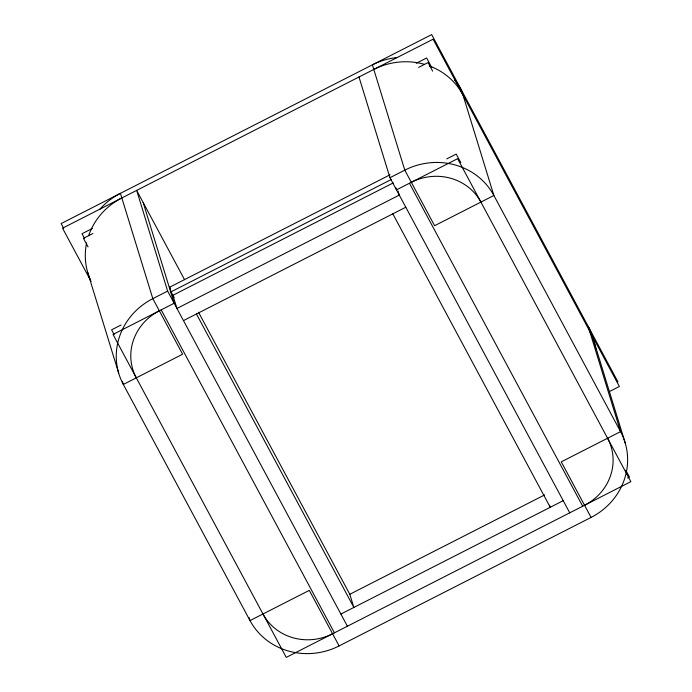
<?xml version="1.0" encoding="UTF-8"?>
<svg xmlns="http://www.w3.org/2000/svg" width="692" height="692" viewBox="0 0 692 692"><rect width="100%" height="100%" fill="white"/><g stroke="black" fill="none" stroke-linecap="round" stroke-linejoin="round"><path stroke-width="1.04" d="M92.425 228.429L82.037 233.723L84.588 238.489M416.255 63.275L426.644 57.972L431.747 67.505M92.901 233.515L83.455 238.333L88.057 246.906M418.617 67.401L428.063 62.583L432.656 71.155M174.099 297.525L171.036 291.825L169.618 287.215L390.02 174.808M184.574 279.715L136.653 190.395L167.637 291.098L152.82 298.65A66.674 62.929 -17.1 0 0 123.332 384.458L250.011 620.603A66.674 62.929 -17.1 0 0 339.106 645.93L591.072 517.426A66.674 62.929 -17.1 0 0 620.551 431.626L588.157 326.313A66.674 62.929 -17.1 0 1 592.828 337.739M569.732 512.833L389.959 177.706L404.785 170.145A66.674 62.929 -17.1 0 1 493.88 195.473L620.551 431.626L561.264 461.858L591.072 517.426M171.036 291.825L391.438 179.418M393.298 182.887L172.905 295.294L176.953 308.459L399.275 195.075L398.03 191.018M121.048 325.006L111.602 329.825L114.154 334.591M446.755 158.892L456.201 154.074L460.803 162.646M183.475 320.612L405.797 207.228M609.756 391.395L619.375 386.482L433.088 39.21L62.548 228.187L91.128 281.471M349.348 594.514L544.725 494.875M340.888 614.063L563.21 500.679M627.566 478.008L629.452 477.039L625.871 470.37M617.956 381.88L431.67 34.6L61.13 223.577L63.681 228.334M409.448 183.25L582.699 506.215M392.831 213.837L550.244 507.288L549.621 505.264M198.526 312.265L349.806 594.29L353.854 607.446L196.441 313.995M169.618 287.215L170.639 289.118M167.637 291.098L347.401 626.217M161.184 309.86L334.435 632.834M339.106 645.93L309.298 590.371L250.011 620.603L249.059 617.524M594.246 342.341L625.231 443.044M395.85 187.809L396.481 189.859L457.62 158.684L630.87 481.649L286.263 657.4L113.021 334.435L174.159 303.252L143.175 202.548M358.984 77.002L389.959 177.706M122.389 381.37L123.332 384.458L182.619 354.217L152.82 298.65L120.417 193.345A66.674 62.929 -17.1 0 0 99.994 209.14M87.676 272.328L118.661 373.031M589.575 330.923A66.674 62.929 -17.1 0 1 595.267 346.329M595.44 347.142A66.674 62.929 -17.1 0 1 595.743 348.759M607.585 438.244A52.09 49.158 -17.1 0 1 584.55 505.272M332.584 633.777A52.09 49.158 -17.1 0 1 262.977 613.994M373.801 69.442A66.674 62.929 -17.1 0 1 424.455 64.339M429.334 65.93A66.674 62.929 -17.1 0 1 462.896 94.769M411.308 182.299A52.09 49.158 -17.1 0 1 480.905 202.09M90.202 279.3A66.674 62.929 -17.1 0 1 86.63 242.857M88.645 235.609A66.674 62.929 -17.1 0 1 121.835 197.947M136.307 377.841A52.09 49.158 -17.1 0 1 159.333 310.812M397.346 57.497A66.674 62.929 -17.1 0 0 372.382 64.84L404.785 170.145L434.593 225.713L493.88 195.473L461.478 90.168A66.674 62.929 -17.1 0 0 454.523 79.909"/></g></svg>
